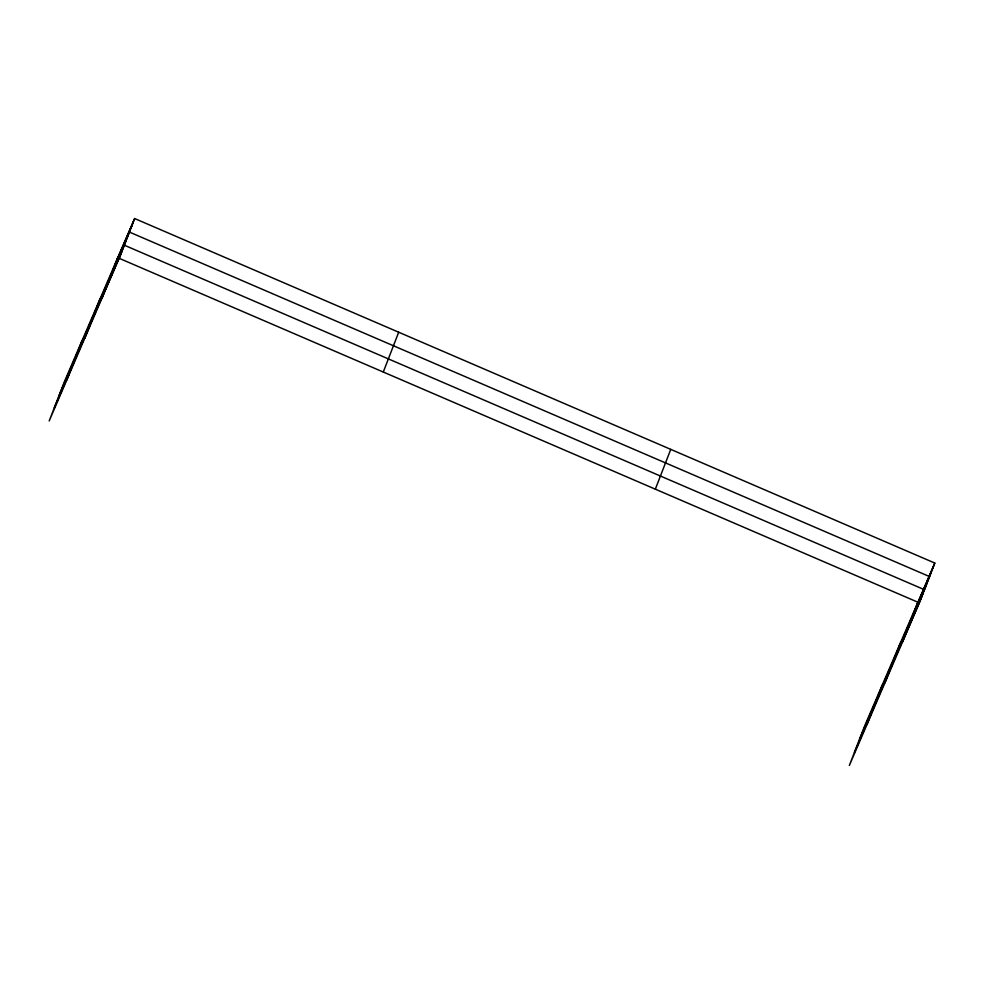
<?xml version="1.0" encoding="UTF-8"?>
<svg xmlns="http://www.w3.org/2000/svg" width="984" height="984" viewBox="0 0 984 984"><rect width="100%" height="100%" fill="white"/><g stroke="black" fill="none" stroke-linecap="round" stroke-linejoin="round"><path stroke-width="1.48" d="M66.727 380.254L82.152 340.439M84.784 338.324L100.196 298.521M102.299 297.635L117.723 257.833M134.648 218.534L119.224 258.337L919.376 602.86L849.352 765.466L864.776 725.663L934.8 563.057L134.648 218.534L64.624 381.14L49.2 420.943L120.503 255.053M383.28 372.038L398.692 332.223M655.332 489.171L670.756 449.368M866.879 724.778L882.304 684.962M884.936 682.847L900.348 643.044M902.451 642.158L917.875 602.356M919.376 602.86L934.8 563.057M116.419 261.215L133.332 221.917M113.787 267.98L132.028 225.299M59.384 394.67L129.408 232.076L929.56 576.587L859.536 739.193M109.937 277.931L128.129 235.361M108.67 281.215L125.583 241.916M54.292 407.807L124.316 245.2L924.468 589.723M104.845 291.067L121.77 251.769M915.255 609.121L933.484 566.44M913.939 612.503L930.864 573.205M910.089 622.454L927.014 583.155M854.444 752.329L925.735 586.439M906.276 632.306L923.201 593.008M903.73 638.874L921.922 596.292"/></g></svg>
